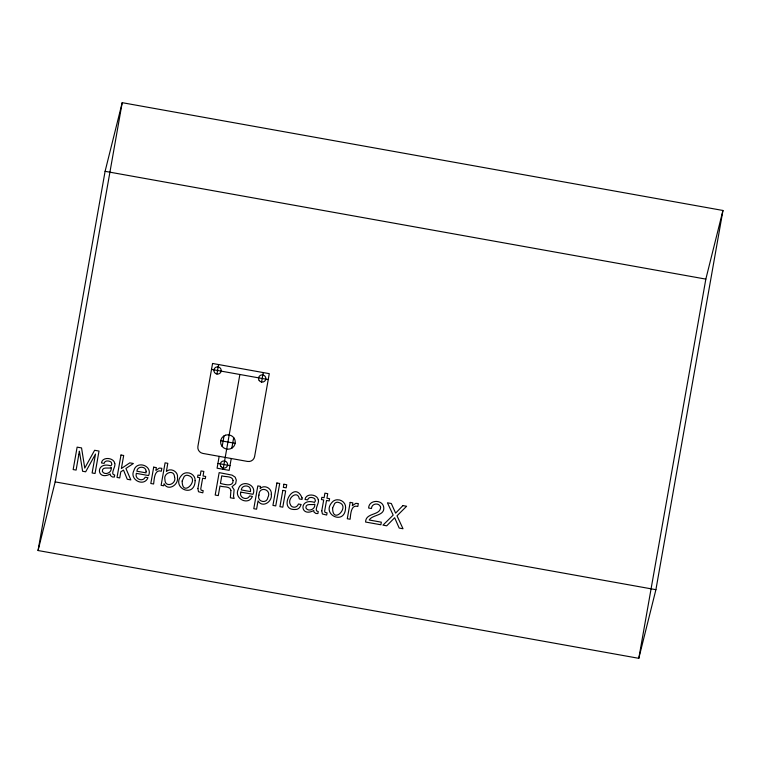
<?xml version="1.0" encoding="UTF-8"?>
<svg xmlns="http://www.w3.org/2000/svg" width="761" height="761" viewBox="0 0 761 761"><rect width="100%" height="100%" fill="white"/><g stroke="black" fill="none" stroke-linecap="round" stroke-linejoin="round"><path stroke-width="1.14" d="M38.05 550.526L105.094 171.32L122.207 102.678L722.95 210.474L655.906 589.68L638.793 658.322L38.05 550.526L55.163 481.884L122.207 102.678M216.923 374.041L218.597 364.557M219.178 456.343L217.085 468.196L229.147 470.365L231.249 458.512M222.183 446.412L224.038 435.91M223.116 469.28L239.877 374.488M231.829 448.143L233.684 437.642M261.565 382.051L263.249 372.567M638.793 658.322L705.837 279.116L722.95 210.474M105.094 171.32L705.837 279.116M211.52 369.399L268.233 379.577M220.69 440.724L235.178 443.33M217.922 463.459L229.984 465.618M55.163 481.884L655.906 589.68M146.093 471.211L146.093 472.866L136.837 471.211C137.313 465.875 145.893 465.875 146.093 471.211M250.521 489.951L250.521 491.606L241.266 489.941C241.741 484.614 250.321 484.614 250.521 489.951M302.06 497.865L302.05 499.435L299.33 498.95C297.855 489.437 286.393 498.341 290.55 504.895A3.491 3.425 14 0 0 292.538 506.883C294.954 507.987 297.656 506.455 298.436 504.01L301.156 504.505L299.844 507.168A5.803 5.698 14 0 1 296.866 509.318C276.005 512.315 293.775 478.193 302.06 497.865M380.605 507.207C380.452 515.92 365.67 512.277 365.594 522.036L380.88 524.776L381.337 522.179L369.18 520.001C372.662 514.322 385.209 516.044 383.687 506.959C382.222 499.245 368.828 499.587 368.628 508.025L371.482 508.538C371.387 503.325 379.339 502.27 380.605 507.207M136.381 473.38C134.269 479.011 142.868 482.388 145.218 477.195L147.967 477.689C143.953 487.478 128.951 479.563 133.946 470.422C136.523 460.11 153.009 465.58 148.585 475.568L136.381 473.38M240.799 492.11C238.697 497.751 247.287 501.118 249.637 495.934L252.395 496.429C248.381 506.217 233.37 498.303 238.364 489.161C240.942 478.85 257.437 484.319 253.004 494.308L240.799 492.11M230.916 490.369L230.364 497.77L234.16 498.455L233.503 496.391L234.112 489.694L232.019 486.698L235.653 483.711L236.3 480.096L235.159 477.157L232.076 475.13L219.158 472.619L215.192 495.05L218.283 495.601L219.986 485.984C223.125 487.487 229.984 485.718 230.916 490.369M197.889 488.552L198.488 491.749L202.797 492.824L203.187 490.655L201.142 490.16L200.752 488.914L202.635 478.241L205.299 478.717L205.689 476.472L203.035 475.996L203.843 471.43L201.009 470.926L200.2 475.492L197.946 475.083L197.556 477.328L199.81 477.737L197.889 488.552M321.779 510.783L322.388 513.979L326.688 515.054L327.078 512.885L325.033 512.391L324.643 511.145L326.526 500.472L329.19 500.947L329.58 498.702L326.926 498.227L327.734 493.661L324.899 493.157L324.091 497.723L321.836 497.313L321.446 499.558L323.701 499.967L321.779 510.783M182.174 481.009C182.05 499.14 201.798 477.575 187.016 475.235A3.872 3.795 14 0 0 184.162 476.576L182.174 481.009M332.624 508.006C332.5 526.136 352.248 504.572 337.465 502.222A3.872 3.795 14 0 0 334.612 503.573L332.624 508.006M174.526 476.7C177.123 484.329 164.747 488.372 164.937 479.563C163.092 472.971 174.003 468.928 174.526 476.7M114.749 463.287C116.243 466.122 109.517 474.683 114.702 474.997L114.35 477.033L112.371 476.957L110.45 475.577L110.231 473.979C96.428 481.542 95.011 460.947 110.916 465.846L111.867 464.381L111.211 462.155C109.108 460.548 104.78 460.072 104.086 463.392L101.47 462.926C102.345 456.4 113.731 457.542 114.749 463.287M318.298 499.815C319.791 502.64 313.066 511.202 318.25 511.525L317.898 513.551L315.92 513.485L313.998 512.096L313.779 510.498C299.977 518.07 298.559 497.466 314.464 502.374L315.415 500.9L314.759 498.683C312.657 497.066 308.319 496.591 307.634 499.92L305.018 499.444C305.893 492.919 317.28 494.06 318.298 499.815M233.085 480.514C233.342 487.373 224.105 484.215 220.433 483.454L221.793 475.787C225.085 477.252 232.276 475.549 233.085 480.514M258.968 495.059C256.428 501.604 266.883 504.362 267.853 497.513C272.267 489.361 258.835 485.489 258.968 495.059M195.13 480.676C194.664 499.568 169.17 486.907 182.583 474.36A6.982 6.849 14 0 1 187.006 472.79C191.315 472.581 195.482 476.215 195.13 480.676M345.58 507.673C345.114 526.564 319.61 513.903 333.033 501.356A6.982 6.849 14 0 1 337.446 499.787C341.765 499.577 345.932 503.211 345.58 507.673M271.316 494.393C272.571 501.708 262.355 508.434 258.055 500.852L256.581 509.204L253.784 508.7L257.817 485.908L260.538 486.393L260.148 488.562C264.4 484.139 272.219 488.495 271.316 494.393M177.494 477.547C178.702 484.938 168.019 491.587 164.062 483.72L163.701 485.803L161.113 485.347L165.089 462.84L167.81 463.325L166.374 471.468C170.721 467.349 178.474 471.677 177.494 477.547M78.849 454.365L76.11 470.089L73.161 469.566L77.118 447.135L81.551 447.925L84.766 468.072L94.63 450.274L99.016 451.064L95.049 473.485L92.11 472.962L95.515 454.06L85.66 471.801L82.597 471.259L79.382 451.159L78.849 454.365M111.182 467.796C112.124 472.733 104.685 475.825 102.335 471.411C101.955 466.274 108.262 468.795 111.182 467.796M120.999 455.011L117.032 477.432L119.724 477.918L120.809 471.782L123.529 470.098L127.268 479.268L130.844 479.915L125.917 468.472L133.375 463.497L129.798 462.859L121.389 468.51L123.691 455.487L120.999 455.011M153.693 467.14L150.811 483.492L153.608 483.996C154.236 479.849 154.236 468.909 161.332 471.211L161.846 468.31L159.344 468.082L155.853 470.441L156.357 467.615L153.693 467.14M212.566 363.473L197.898 446.422A6.126 6.012 14 0 0 202.883 453.423L247.515 461.432A6.126 6.012 14 0 0 254.602 456.59L269.28 373.651L212.566 363.473M276.909 482.978L272.942 505.409L275.739 505.913L279.706 483.482L276.909 482.978M282.816 490.388L279.934 506.664L282.788 507.178L285.66 490.902L282.816 490.388M283.901 484.234L283.349 487.354L286.193 487.858L286.745 484.747L283.901 484.234M314.731 504.324C315.672 509.261 308.234 512.353 305.884 507.929C305.503 502.802 311.801 505.323 314.731 504.324M350.165 502.393L347.282 518.745L350.079 519.249C350.707 515.102 350.707 504.163 357.813 506.465L358.317 503.563L355.815 503.335L352.333 505.704L352.828 502.878L350.165 502.393M402.93 505.599L395.625 513.133L391.316 503.506L387.444 502.812L393.171 515.121L382.964 525.147L386.693 525.822L394.655 517.737L399.183 528.058L403.016 528.752L397.014 515.815L406.612 506.255L402.93 505.599M225.399 435.225L223.705 436.082A7.353 7.22 14 0 0 221.927 446.136C224.181 449.332 228.937 450.189 232.162 447.972A7.353 7.22 14 0 0 233.941 437.917C232.038 435.292 228.462 434.17 225.399 435.225M214.545 372.538A3.681 3.605 14 0 0 220.88 372.034A3.681 3.605 14 0 0 217.218 366.878A3.681 3.605 14 0 0 214.545 372.538M259.197 380.548A3.681 3.605 14 0 0 265.532 380.043A3.681 3.605 14 0 0 261.87 374.897A3.681 3.605 14 0 0 259.197 380.548M220.947 466.598A3.681 3.605 14 0 0 227.292 466.084A3.681 3.605 14 0 0 223.62 460.938A3.681 3.605 14 0 0 220.947 466.598"/></g></svg>
